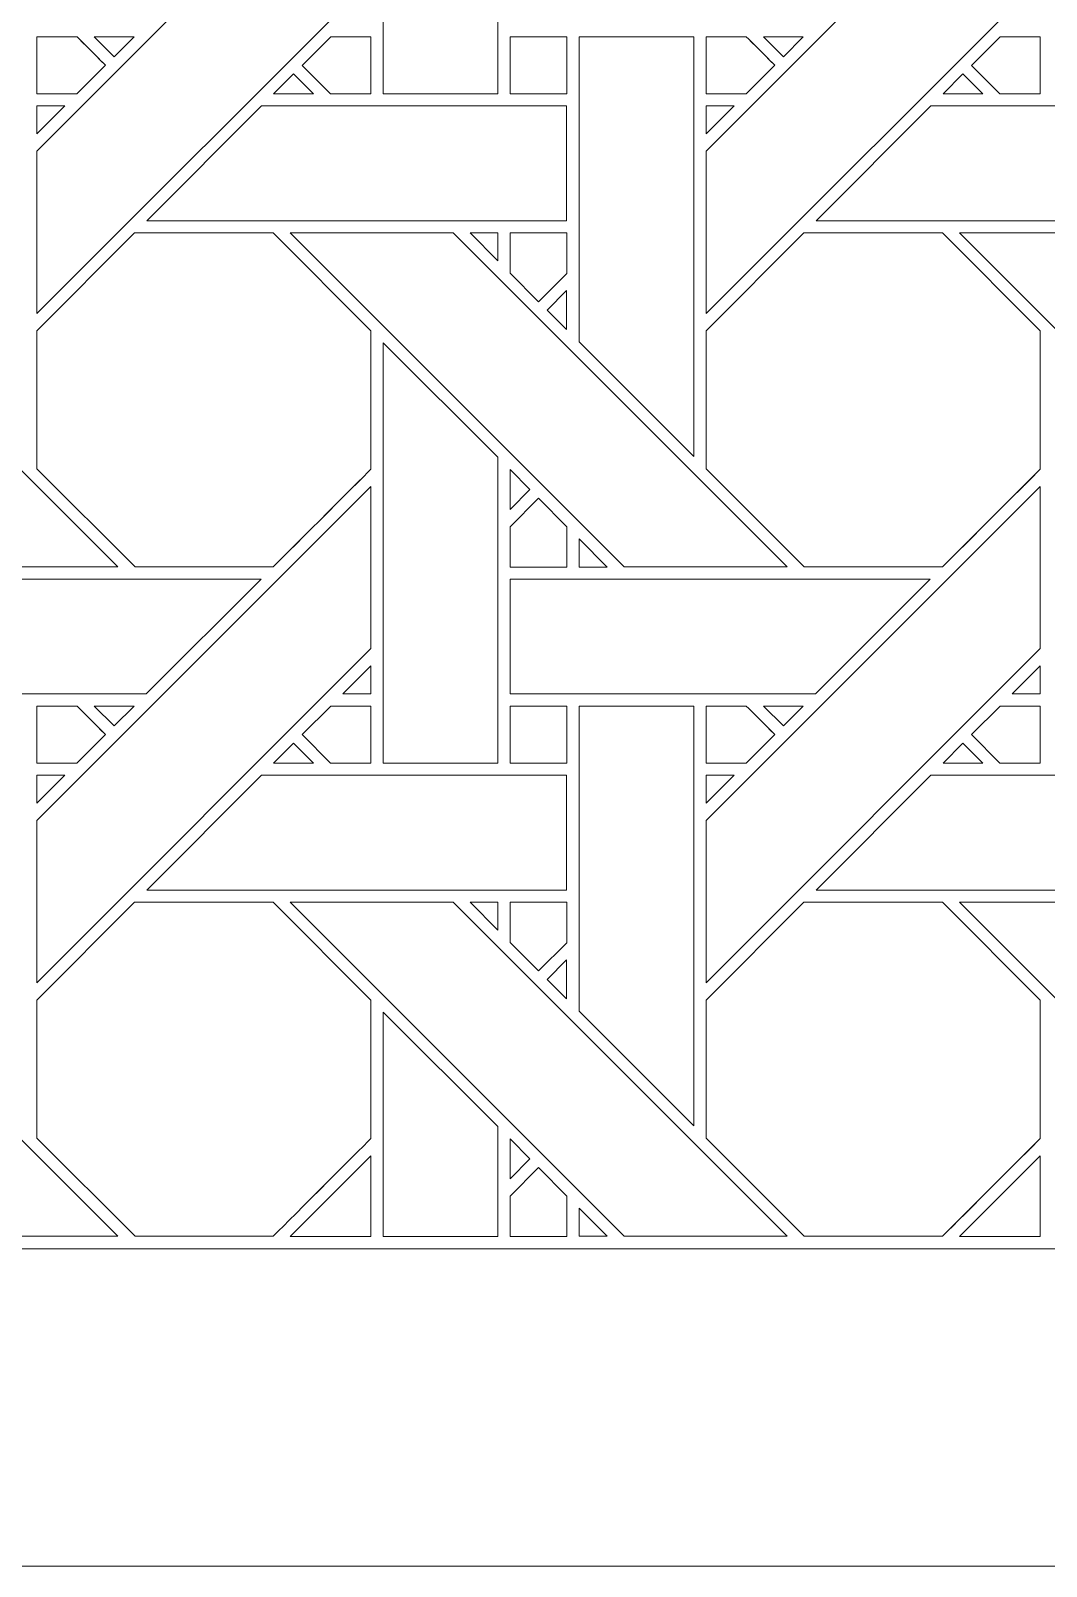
# Model space of a CAD drawing. Header units: inches. Extents: x 3.4 to 21.4, y 4.6 to 13.6.
# Drawn here: x 17.83 to 19.269, y 4.595 to 6.771 of the extents above; entities that cross this region are included whole.
import ezdxf

# ---------------------------------------------------------------- set-up
doc = ezdxf.new("R2010")
doc.units = ezdxf.units.IN
doc.header["$MEASUREMENT"] = 0
doc.layers.add('Design', color=7, linetype='Continuous', lineweight=0)

msp = doc.modelspace()

# ---------------------------------------------------------------- linework, layer by layer
at = {"layer": 'Design'}
for points, knots in [([(3.3829, 13.5948), (3.3829, 13.5948), (3.3829, 4.5948), (3.3829, 4.5948), (3.3829, 4.5948), (21.3829, 4.5948), (21.3829, 4.5948), (21.3829, 4.5948), (21.3829, 13.5948), (21.3829, 13.5948), (21.3829, 13.5948), (3.3829, 13.5948), (3.3829, 13.5948)], [0, 0, 0, 0, 1, 1, 1, 2, 2, 2, 3, 3, 3, 4, 4, 4, 4]), ([(3.8379, 13.1448), (3.8379, 13.1448), (3.8379, 5.0448), (3.8379, 5.0448), (3.8379, 5.0448), (20.9329, 5.0448), (20.9329, 5.0448), (20.9329, 5.0448), (20.9329, 13.1448), (20.9329, 13.1448), (20.9329, 13.1448), (3.8379, 13.1448), (3.8379, 13.1448)], [0, 0, 0, 0, 1, 1, 1, 2, 2, 2, 3, 3, 3, 4, 4, 4, 4]), ([(18.492, 7.1157), (18.492, 7.1157), (18.492, 6.682), (18.492, 6.682), (18.492, 6.682), (18.3292, 6.682), (18.3292, 6.682), (18.3292, 6.682), (18.3292, 7.2778), (18.3292, 7.2778), (18.3292, 7.2778), (18.492, 7.1157), (18.492, 7.1157)], [0, 0, 0, 0, 1, 1, 1, 2, 2, 2, 3, 3, 3, 4, 4, 4, 4]), ([(17.8384, 6.6007), (17.8384, 6.6007), (18.3121, 7.0743), (18.3121, 7.0743), (18.3121, 7.0743), (18.3121, 6.8442), (18.3121, 6.8442), (18.3121, 6.8442), (17.8384, 6.3706), (17.8384, 6.3706), (17.8384, 6.3706), (17.8384, 6.6007), (17.8384, 6.6007)], [0, 0, 0, 0, 1, 1, 1, 2, 2, 2, 3, 3, 3, 4, 4, 4, 4]), ([(18.7871, 6.6007), (18.7871, 6.6007), (19.2608, 7.0743), (19.2608, 7.0743), (19.2608, 7.0743), (19.2608, 6.8442), (19.2608, 6.8442), (19.2608, 6.8442), (18.7871, 6.3706), (18.7871, 6.3706), (18.7871, 6.3706), (18.7871, 6.6007), (18.7871, 6.6007)], [0, 0, 0, 0, 1, 1, 1, 2, 2, 2, 3, 3, 3, 4, 4, 4, 4]), ([(17.8955, 6.7627), (17.9006, 6.7576), (17.9314, 6.7268), (17.9358, 6.7224), (17.9358, 6.7224), (17.8954, 6.682), (17.8954, 6.682), (17.8954, 6.682), (17.8384, 6.682), (17.8384, 6.682), (17.8384, 6.682), (17.8384, 6.7627), (17.8384, 6.7627), (17.8384, 6.7627), (17.8955, 6.7627), (17.8955, 6.7627)], [0, 0, 0, 0, 1, 1, 1, 2, 2, 2, 3, 3, 3, 4, 4, 4, 5, 5, 5, 5]), ([(17.8384, 6.682), (17.8384, 6.682), (17.8384, 6.7627), (17.8384, 6.7627), (17.8384, 6.7627), (17.8955, 6.7627), (17.8955, 6.7627), (17.9011, 6.7572), (17.9358, 6.7224), (17.9358, 6.7224), (17.9358, 6.7224), (17.8954, 6.682), (17.8954, 6.682), (17.8954, 6.682), (17.8384, 6.682), (17.8384, 6.682)], [0, 0, 0, 0, 1, 1, 1, 2, 2, 2, 3, 3, 3, 4, 4, 4, 5, 5, 5, 5]), ([(17.9198, 6.7628), (17.9198, 6.7628), (17.9763, 6.7628), (17.9763, 6.7628), (17.9763, 6.7628), (17.948, 6.7346), (17.948, 6.7346), (17.948, 6.7346), (17.9198, 6.7628), (17.9198, 6.7628)], [0, 0, 0, 0, 1, 1, 1, 2, 2, 2, 3, 3, 3, 3]), ([(18.3121, 6.7628), (18.3121, 6.7628), (18.3121, 6.682), (18.3121, 6.682), (18.3121, 6.682), (18.255, 6.682), (18.255, 6.682), (18.255, 6.682), (18.2146, 6.7223), (18.2146, 6.7223), (18.2146, 6.7223), (18.2551, 6.7628), (18.2551, 6.7628), (18.2551, 6.7628), (18.3121, 6.7628), (18.3121, 6.7628)], [0, 0, 0, 0, 1, 1, 1, 2, 2, 2, 3, 3, 3, 4, 4, 4, 5, 5, 5, 5]), ([(18.2146, 6.7223), (18.2146, 6.7223), (18.2551, 6.7628), (18.2551, 6.7628), (18.2551, 6.7628), (18.3121, 6.7628), (18.3121, 6.7628), (18.3121, 6.7628), (18.3121, 6.682), (18.3121, 6.682), (18.3121, 6.682), (18.255, 6.682), (18.255, 6.682), (18.255, 6.682), (18.2146, 6.7223), (18.2146, 6.7223)], [0, 0, 0, 0, 1, 1, 1, 2, 2, 2, 3, 3, 3, 4, 4, 4, 5, 5, 5, 5]), ([(18.5896, 6.682), (18.5896, 6.682), (18.5093, 6.682), (18.5093, 6.682), (18.5093, 6.682), (18.5093, 6.7627), (18.5093, 6.7627), (18.5093, 6.7627), (18.5896, 6.7627), (18.5896, 6.7627), (18.5896, 6.7627), (18.5896, 6.682), (18.5896, 6.682)], [0, 0, 0, 0, 1, 1, 1, 2, 2, 2, 3, 3, 3, 4, 4, 4, 4]), ([(18.5093, 6.682), (18.5093, 6.682), (18.5093, 6.7627), (18.5093, 6.7627), (18.5093, 6.7627), (18.5896, 6.7627), (18.5896, 6.7627), (18.5896, 6.7627), (18.5896, 6.682), (18.5896, 6.682), (18.5896, 6.682), (18.5093, 6.682), (18.5093, 6.682)], [0, 0, 0, 0, 1, 1, 1, 2, 2, 2, 3, 3, 3, 4, 4, 4, 4]), ([(18.77, 6.7628), (18.77, 6.7628), (18.77, 6.1677), (18.77, 6.1677), (18.77, 6.1677), (18.6071, 6.3306), (18.6071, 6.3306), (18.6071, 6.3306), (18.6071, 6.7628), (18.6071, 6.7628), (18.6071, 6.7628), (18.77, 6.7628), (18.77, 6.7628)], [0, 0, 0, 0, 1, 1, 1, 2, 2, 2, 3, 3, 3, 4, 4, 4, 4]), ([(18.8442, 6.7627), (18.8494, 6.7576), (18.8802, 6.7268), (18.8846, 6.7224), (18.8846, 6.7224), (18.8442, 6.682), (18.8442, 6.682), (18.8442, 6.682), (18.7872, 6.682), (18.7872, 6.682), (18.7872, 6.682), (18.7872, 6.7627), (18.7872, 6.7627), (18.7872, 6.7627), (18.8442, 6.7627), (18.8442, 6.7627)], [0, 0, 0, 0, 1, 1, 1, 2, 2, 2, 3, 3, 3, 4, 4, 4, 5, 5, 5, 5]), ([(18.7872, 6.682), (18.7872, 6.682), (18.7872, 6.7627), (18.7872, 6.7627), (18.7872, 6.7627), (18.8442, 6.7627), (18.8442, 6.7627), (18.8498, 6.7572), (18.8846, 6.7224), (18.8846, 6.7224), (18.8846, 6.7224), (18.8442, 6.682), (18.8442, 6.682), (18.8442, 6.682), (18.7872, 6.682), (18.7872, 6.682)], [0, 0, 0, 0, 1, 1, 1, 2, 2, 2, 3, 3, 3, 4, 4, 4, 5, 5, 5, 5]), ([(18.8686, 6.7628), (18.8686, 6.7628), (18.925, 6.7628), (18.925, 6.7628), (18.925, 6.7628), (18.8967, 6.7346), (18.8967, 6.7346), (18.8967, 6.7346), (18.8686, 6.7628), (18.8686, 6.7628)], [0, 0, 0, 0, 1, 1, 1, 2, 2, 2, 3, 3, 3, 3]), ([(19.2609, 6.7628), (19.2609, 6.7628), (19.2609, 6.682), (19.2609, 6.682), (19.2609, 6.682), (19.2037, 6.682), (19.2037, 6.682), (19.2037, 6.682), (19.1634, 6.7223), (19.1634, 6.7223), (19.1634, 6.7223), (19.2038, 6.7628), (19.2038, 6.7628), (19.2038, 6.7628), (19.2609, 6.7628), (19.2609, 6.7628)], [0, 0, 0, 0, 1, 1, 1, 2, 2, 2, 3, 3, 3, 4, 4, 4, 5, 5, 5, 5]), ([(19.1634, 6.7223), (19.1634, 6.7223), (19.2038, 6.7628), (19.2038, 6.7628), (19.2038, 6.7628), (19.2609, 6.7628), (19.2609, 6.7628), (19.2609, 6.7628), (19.2609, 6.682), (19.2609, 6.682), (19.2609, 6.682), (19.2037, 6.682), (19.2037, 6.682), (19.2037, 6.682), (19.1634, 6.7223), (19.1634, 6.7223)], [0, 0, 0, 0, 1, 1, 1, 2, 2, 2, 3, 3, 3, 4, 4, 4, 5, 5, 5, 5]), ([(18.2307, 6.682), (18.2307, 6.682), (18.1742, 6.682), (18.1742, 6.682), (18.1742, 6.682), (18.2025, 6.7102), (18.2025, 6.7102), (18.2025, 6.7102), (18.2307, 6.682), (18.2307, 6.682)], [0, 0, 0, 0, 1, 1, 1, 2, 2, 2, 3, 3, 3, 3]), ([(19.1795, 6.682), (19.1795, 6.682), (19.123, 6.682), (19.123, 6.682), (19.123, 6.682), (19.1512, 6.7102), (19.1512, 6.7102), (19.1512, 6.7102), (19.1795, 6.682), (19.1795, 6.682)], [0, 0, 0, 0, 1, 1, 1, 2, 2, 2, 3, 3, 3, 3]), ([(17.8782, 6.6649), (17.8782, 6.6649), (17.8384, 6.625), (17.8384, 6.625), (17.8384, 6.625), (17.8384, 6.6649), (17.8384, 6.6649), (17.8384, 6.6649), (17.8782, 6.6649), (17.8782, 6.6649)], [0, 0, 0, 0, 1, 1, 1, 2, 2, 2, 3, 3, 3, 3]), ([(17.9942, 6.502), (17.9942, 6.502), (18.1571, 6.6648), (18.1571, 6.6648), (18.1571, 6.6648), (18.5895, 6.6648), (18.5895, 6.6648), (18.5895, 6.6648), (18.5895, 6.502), (18.5895, 6.502), (18.5895, 6.502), (17.9942, 6.502), (17.9942, 6.502)], [0, 0, 0, 0, 1, 1, 1, 2, 2, 2, 3, 3, 3, 4, 4, 4, 4]), ([(18.827, 6.6649), (18.827, 6.6649), (18.7871, 6.625), (18.7871, 6.625), (18.7871, 6.625), (18.7871, 6.6649), (18.7871, 6.6649), (18.7871, 6.6649), (18.827, 6.6649), (18.827, 6.6649)], [0, 0, 0, 0, 1, 1, 1, 2, 2, 2, 3, 3, 3, 3]), ([(18.943, 6.502), (18.943, 6.502), (19.1058, 6.6648), (19.1058, 6.6648), (19.1058, 6.6648), (19.5383, 6.6648), (19.5383, 6.6648), (19.5383, 6.6648), (19.5383, 6.502), (19.5383, 6.502), (19.5383, 6.502), (18.943, 6.502), (18.943, 6.502)], [0, 0, 0, 0, 1, 1, 1, 2, 2, 2, 3, 3, 3, 4, 4, 4, 4]), ([(17.2488, 6.4849), (17.2488, 6.4849), (17.4798, 6.4849), (17.4798, 6.4849), (17.4798, 6.4849), (17.9534, 6.0113), (17.9534, 6.0113), (17.9534, 6.0113), (17.7224, 6.0113), (17.7224, 6.0113), (17.7224, 6.0113), (17.2488, 6.4849), (17.2488, 6.4849)], [0, 0, 0, 0, 1, 1, 1, 2, 2, 2, 3, 3, 3, 4, 4, 4, 4]), ([(17.9771, 6.4849), (17.9771, 6.4849), (18.1734, 6.4849), (18.1734, 6.4849), (18.1734, 6.4849), (18.3121, 6.3462), (18.3121, 6.3462), (18.3121, 6.3462), (18.3121, 6.1499), (18.3121, 6.1499), (18.2943, 6.132), (18.1824, 6.0203), (18.1734, 6.0113), (18.1734, 6.0113), (17.9777, 6.0113), (17.9777, 6.0113), (17.9777, 6.0113), (17.8384, 6.1505), (17.8384, 6.1505), (17.8384, 6.1505), (17.8384, 6.3462), (17.8384, 6.3462), (17.8384, 6.3462), (17.9771, 6.4849), (17.9771, 6.4849)], [0, 0, 0, 0, 1, 1, 1, 2, 2, 2, 3, 3, 3, 4, 4, 4, 5, 5, 5, 6, 6, 6, 7, 7, 7, 8, 8, 8, 8]), ([(17.9777, 6.0113), (17.9777, 6.0113), (17.8384, 6.1505), (17.8384, 6.1505), (17.8384, 6.1505), (17.8384, 6.3462), (17.8384, 6.3462), (17.8384, 6.3462), (17.9771, 6.4849), (17.9771, 6.4849), (17.9771, 6.4849), (18.1734, 6.4849), (18.1734, 6.4849), (18.1734, 6.4849), (18.3121, 6.3462), (18.3121, 6.3462), (18.3121, 6.3462), (18.3121, 6.1499), (18.3121, 6.1499), (18.2944, 6.1321), (18.1824, 6.0203), (18.1734, 6.0113), (18.1734, 6.0113), (17.9777, 6.0113), (17.9777, 6.0113)], [0, 0, 0, 0, 1, 1, 1, 2, 2, 2, 3, 3, 3, 4, 4, 4, 5, 5, 5, 6, 6, 6, 7, 7, 7, 8, 8, 8, 8]), ([(18.1975, 6.4849), (18.1975, 6.4849), (18.4285, 6.4849), (18.4285, 6.4849), (18.4285, 6.4849), (18.9021, 6.0113), (18.9021, 6.0113), (18.9021, 6.0113), (18.6711, 6.0113), (18.6711, 6.0113), (18.6711, 6.0113), (18.1975, 6.4849), (18.1975, 6.4849)], [0, 0, 0, 0, 1, 1, 1, 2, 2, 2, 3, 3, 3, 4, 4, 4, 4]), ([(18.4921, 6.4849), (18.4921, 6.4849), (18.4921, 6.4451), (18.4921, 6.4451), (18.4921, 6.4451), (18.4526, 6.4849), (18.4526, 6.4849), (18.4526, 6.4849), (18.4921, 6.4849), (18.4921, 6.4849)], [0, 0, 0, 0, 1, 1, 1, 2, 2, 2, 3, 3, 3, 3]), ([(18.5896, 6.4849), (18.5896, 6.4849), (18.5896, 6.4273), (18.5896, 6.4273), (18.5896, 6.4273), (18.5496, 6.3873), (18.5496, 6.3873), (18.5496, 6.3873), (18.5093, 6.4277), (18.5093, 6.4277), (18.5093, 6.4277), (18.5093, 6.4849), (18.5093, 6.4849), (18.5093, 6.4849), (18.5896, 6.4849), (18.5896, 6.4849)], [0, 0, 0, 0, 1, 1, 1, 2, 2, 2, 3, 3, 3, 4, 4, 4, 5, 5, 5, 5]), ([(18.5496, 6.3873), (18.5496, 6.3873), (18.5093, 6.4277), (18.5093, 6.4277), (18.5093, 6.4277), (18.5093, 6.4849), (18.5093, 6.4849), (18.5093, 6.4849), (18.5896, 6.4849), (18.5896, 6.4849), (18.5896, 6.4849), (18.5896, 6.4273), (18.5896, 6.4273), (18.5896, 6.4273), (18.5496, 6.3873), (18.5496, 6.3873)], [0, 0, 0, 0, 1, 1, 1, 2, 2, 2, 3, 3, 3, 4, 4, 4, 5, 5, 5, 5]), ([(18.9259, 6.4849), (18.9259, 6.4849), (19.1221, 6.4849), (19.1221, 6.4849), (19.1221, 6.4849), (19.2608, 6.3462), (19.2608, 6.3462), (19.2608, 6.3462), (19.2608, 6.1499), (19.2608, 6.1499), (19.243, 6.132), (19.1311, 6.0203), (19.1221, 6.0113), (19.1221, 6.0113), (18.9264, 6.0113), (18.9264, 6.0113), (18.9264, 6.0113), (18.7872, 6.1505), (18.7872, 6.1505), (18.7872, 6.1505), (18.7872, 6.3462), (18.7872, 6.3462), (18.7872, 6.3462), (18.9259, 6.4849), (18.9259, 6.4849)], [0, 0, 0, 0, 1, 1, 1, 2, 2, 2, 3, 3, 3, 4, 4, 4, 5, 5, 5, 6, 6, 6, 7, 7, 7, 8, 8, 8, 8]), ([(18.9264, 6.0113), (18.9264, 6.0113), (18.7872, 6.1505), (18.7872, 6.1505), (18.7872, 6.1505), (18.7872, 6.3462), (18.7872, 6.3462), (18.7872, 6.3462), (18.9259, 6.4849), (18.9259, 6.4849), (18.9259, 6.4849), (19.1221, 6.4849), (19.1221, 6.4849), (19.1221, 6.4849), (19.2608, 6.3462), (19.2608, 6.3462), (19.2608, 6.3462), (19.2608, 6.1499), (19.2608, 6.1499), (19.2427, 6.1317), (19.1309, 6.02), (19.1221, 6.0113), (19.1221, 6.0113), (18.9264, 6.0113), (18.9264, 6.0113)], [0, 0, 0, 0, 1, 1, 1, 2, 2, 2, 3, 3, 3, 4, 4, 4, 5, 5, 5, 6, 6, 6, 7, 7, 7, 8, 8, 8, 8]), ([(19.1463, 6.4849), (19.1463, 6.4849), (19.3772, 6.4849), (19.3772, 6.4849), (19.3772, 6.4849), (19.8509, 6.0113), (19.8509, 6.0113), (19.8509, 6.0113), (19.6198, 6.0113), (19.6198, 6.0113), (19.6198, 6.0113), (19.1463, 6.4849), (19.1463, 6.4849)], [0, 0, 0, 0, 1, 1, 1, 2, 2, 2, 3, 3, 3, 4, 4, 4, 4]), ([(18.5895, 6.4031), (18.5895, 6.4031), (18.5895, 6.3479), (18.5895, 6.3479), (18.5895, 6.3479), (18.5618, 6.3753), (18.5618, 6.3753), (18.5618, 6.3753), (18.5895, 6.4031), (18.5895, 6.4031)], [0, 0, 0, 0, 1, 1, 1, 2, 2, 2, 3, 3, 3, 3]), ([(18.492, 6.1669), (18.492, 6.1669), (18.492, 5.7333), (18.492, 5.7333), (18.492, 5.7333), (18.3292, 5.7333), (18.3292, 5.7333), (18.3292, 5.7333), (18.3292, 6.3291), (18.3292, 6.3291), (18.3292, 6.3291), (18.492, 6.1669), (18.492, 6.1669)], [0, 0, 0, 0, 1, 1, 1, 2, 2, 2, 3, 3, 3, 4, 4, 4, 4]), ([(18.5093, 6.0927), (18.5093, 6.0927), (18.5093, 6.1495), (18.5093, 6.1495), (18.5093, 6.1495), (18.5375, 6.1209), (18.5375, 6.1209), (18.5375, 6.1209), (18.5093, 6.0927), (18.5093, 6.0927)], [0, 0, 0, 0, 1, 1, 1, 2, 2, 2, 3, 3, 3, 3]), ([(17.8384, 5.6519), (17.8384, 5.6519), (18.3121, 6.1255), (18.3121, 6.1255), (18.3121, 6.1255), (18.3121, 5.8955), (18.3121, 5.8955), (18.3121, 5.8955), (17.8384, 5.4218), (17.8384, 5.4218), (17.8384, 5.4218), (17.8384, 5.6519), (17.8384, 5.6519)], [0, 0, 0, 0, 1, 1, 1, 2, 2, 2, 3, 3, 3, 4, 4, 4, 4]), ([(18.7871, 5.6519), (18.7871, 5.6519), (19.2608, 6.1255), (19.2608, 6.1255), (19.2608, 6.1255), (19.2608, 5.8955), (19.2608, 5.8955), (19.2608, 5.8955), (18.7871, 5.4218), (18.7871, 5.4218), (18.7871, 5.4218), (18.7871, 5.6519), (18.7871, 5.6519)], [0, 0, 0, 0, 1, 1, 1, 2, 2, 2, 3, 3, 3, 4, 4, 4, 4]), ([(18.5093, 6.011), (18.5093, 6.011), (18.5093, 6.0683), (18.5093, 6.0683), (18.5093, 6.0683), (18.5496, 6.1086), (18.5496, 6.1086), (18.5496, 6.1086), (18.59, 6.0683), (18.59, 6.0683), (18.59, 6.0683), (18.59, 6.011), (18.59, 6.011), (18.59, 6.011), (18.5093, 6.011), (18.5093, 6.011)], [0, 0, 0, 0, 1, 1, 1, 2, 2, 2, 3, 3, 3, 4, 4, 4, 5, 5, 5, 5]), ([(18.5093, 6.0683), (18.5093, 6.0683), (18.5496, 6.1086), (18.5496, 6.1086), (18.5496, 6.1086), (18.59, 6.0683), (18.59, 6.0683), (18.59, 6.0683), (18.59, 6.011), (18.59, 6.011), (18.59, 6.011), (18.5093, 6.011), (18.5093, 6.011), (18.5093, 6.011), (18.5093, 6.0683), (18.5093, 6.0683)], [0, 0, 0, 0, 1, 1, 1, 2, 2, 2, 3, 3, 3, 4, 4, 4, 5, 5, 5, 5]), ([(18.6469, 6.0112), (18.6469, 6.0112), (18.6072, 6.0112), (18.6072, 6.0112), (18.6072, 6.0112), (18.6072, 6.051), (18.6072, 6.051), (18.6072, 6.051), (18.6469, 6.0112), (18.6469, 6.0112)], [0, 0, 0, 0, 1, 1, 1, 2, 2, 2, 3, 3, 3, 3]), ([(17.5605, 5.8313), (17.5605, 5.8313), (17.5605, 5.994), (17.5605, 5.994), (17.5605, 5.994), (18.1563, 5.994), (18.1563, 5.994), (18.1563, 5.994), (17.9935, 5.8313), (17.9935, 5.8313), (17.9935, 5.8313), (17.5605, 5.8313), (17.5605, 5.8313)], [0, 0, 0, 0, 1, 1, 1, 2, 2, 2, 3, 3, 3, 4, 4, 4, 4]), ([(18.5093, 5.8313), (18.5093, 5.8313), (18.5093, 5.994), (18.5093, 5.994), (18.5093, 5.994), (19.105, 5.994), (19.105, 5.994), (19.105, 5.994), (18.9422, 5.8313), (18.9422, 5.8313), (18.9422, 5.8313), (18.5093, 5.8313), (18.5093, 5.8313)], [0, 0, 0, 0, 1, 1, 1, 2, 2, 2, 3, 3, 3, 4, 4, 4, 4]), ([(18.2723, 5.8313), (18.2723, 5.8313), (18.3121, 5.8711), (18.3121, 5.8711), (18.3121, 5.8711), (18.3121, 5.8313), (18.3121, 5.8313), (18.3121, 5.8313), (18.2723, 5.8313), (18.2723, 5.8313)], [0, 0, 0, 0, 1, 1, 1, 2, 2, 2, 3, 3, 3, 3]), ([(19.221, 5.8313), (19.221, 5.8313), (19.2608, 5.8711), (19.2608, 5.8711), (19.2608, 5.8711), (19.2608, 5.8313), (19.2608, 5.8313), (19.2608, 5.8313), (19.221, 5.8313), (19.221, 5.8313)], [0, 0, 0, 0, 1, 1, 1, 2, 2, 2, 3, 3, 3, 3]), ([(17.8955, 5.814), (17.9006, 5.8089), (17.9314, 5.7781), (17.9358, 5.7737), (17.9358, 5.7737), (17.8954, 5.7332), (17.8954, 5.7332), (17.8954, 5.7332), (17.8384, 5.7332), (17.8384, 5.7332), (17.8384, 5.7332), (17.8384, 5.814), (17.8384, 5.814), (17.8384, 5.814), (17.8955, 5.814), (17.8955, 5.814)], [0, 0, 0, 0, 1, 1, 1, 2, 2, 2, 3, 3, 3, 4, 4, 4, 5, 5, 5, 5]), ([(17.8384, 5.7332), (17.8384, 5.7332), (17.8384, 5.814), (17.8384, 5.814), (17.8384, 5.814), (17.8955, 5.814), (17.8955, 5.814), (17.9011, 5.8085), (17.9358, 5.7737), (17.9358, 5.7737), (17.9358, 5.7737), (17.8954, 5.7332), (17.8954, 5.7332), (17.8954, 5.7332), (17.8384, 5.7332), (17.8384, 5.7332)], [0, 0, 0, 0, 1, 1, 1, 2, 2, 2, 3, 3, 3, 4, 4, 4, 5, 5, 5, 5]), ([(17.9198, 5.814), (17.9198, 5.814), (17.9763, 5.814), (17.9763, 5.814), (17.9763, 5.814), (17.948, 5.7859), (17.948, 5.7859), (17.948, 5.7859), (17.9198, 5.814), (17.9198, 5.814)], [0, 0, 0, 0, 1, 1, 1, 2, 2, 2, 3, 3, 3, 3]), ([(18.3121, 5.814), (18.3121, 5.814), (18.3121, 5.7332), (18.3121, 5.7332), (18.3121, 5.7332), (18.255, 5.7332), (18.255, 5.7332), (18.255, 5.7332), (18.2146, 5.7736), (18.2146, 5.7736), (18.2146, 5.7736), (18.2551, 5.814), (18.2551, 5.814), (18.2551, 5.814), (18.3121, 5.814), (18.3121, 5.814)], [0, 0, 0, 0, 1, 1, 1, 2, 2, 2, 3, 3, 3, 4, 4, 4, 5, 5, 5, 5]), ([(18.2146, 5.7736), (18.2146, 5.7736), (18.2551, 5.814), (18.2551, 5.814), (18.2551, 5.814), (18.3121, 5.814), (18.3121, 5.814), (18.3121, 5.814), (18.3121, 5.7332), (18.3121, 5.7332), (18.3121, 5.7332), (18.255, 5.7332), (18.255, 5.7332), (18.255, 5.7332), (18.2146, 5.7736), (18.2146, 5.7736)], [0, 0, 0, 0, 1, 1, 1, 2, 2, 2, 3, 3, 3, 4, 4, 4, 5, 5, 5, 5]), ([(18.5896, 5.814), (18.5896, 5.814), (18.5896, 5.7332), (18.5896, 5.7332), (18.5896, 5.7332), (18.5093, 5.7332), (18.5093, 5.7332), (18.5093, 5.7332), (18.5093, 5.814), (18.5093, 5.814), (18.5093, 5.814), (18.5896, 5.814), (18.5896, 5.814)], [0, 0, 0, 0, 1, 1, 1, 2, 2, 2, 3, 3, 3, 4, 4, 4, 4]), ([(18.5896, 5.814), (18.5896, 5.814), (18.5896, 5.7332), (18.5896, 5.7332), (18.5896, 5.7332), (18.5093, 5.7332), (18.5093, 5.7332), (18.5093, 5.7332), (18.5093, 5.814), (18.5093, 5.814), (18.5093, 5.814), (18.5896, 5.814), (18.5896, 5.814)], [0, 0, 0, 0, 1, 1, 1, 2, 2, 2, 3, 3, 3, 4, 4, 4, 4]), ([(18.77, 5.814), (18.77, 5.814), (18.77, 5.2189), (18.77, 5.2189), (18.77, 5.2189), (18.6071, 5.3818), (18.6071, 5.3818), (18.6071, 5.3818), (18.6071, 5.814), (18.6071, 5.814), (18.6071, 5.814), (18.77, 5.814), (18.77, 5.814)], [0, 0, 0, 0, 1, 1, 1, 2, 2, 2, 3, 3, 3, 4, 4, 4, 4]), ([(18.8442, 5.814), (18.8494, 5.8089), (18.8802, 5.7781), (18.8846, 5.7737), (18.8846, 5.7737), (18.8442, 5.7332), (18.8442, 5.7332), (18.8442, 5.7332), (18.7872, 5.7332), (18.7872, 5.7332), (18.7872, 5.7332), (18.7872, 5.814), (18.7872, 5.814), (18.7872, 5.814), (18.8442, 5.814), (18.8442, 5.814)], [0, 0, 0, 0, 1, 1, 1, 2, 2, 2, 3, 3, 3, 4, 4, 4, 5, 5, 5, 5]), ([(18.7872, 5.7332), (18.7872, 5.7332), (18.7872, 5.814), (18.7872, 5.814), (18.7872, 5.814), (18.8442, 5.814), (18.8442, 5.814), (18.8498, 5.8085), (18.8846, 5.7737), (18.8846, 5.7737), (18.8846, 5.7737), (18.8442, 5.7332), (18.8442, 5.7332), (18.8442, 5.7332), (18.7872, 5.7332), (18.7872, 5.7332)], [0, 0, 0, 0, 1, 1, 1, 2, 2, 2, 3, 3, 3, 4, 4, 4, 5, 5, 5, 5]), ([(18.8686, 5.814), (18.8686, 5.814), (18.925, 5.814), (18.925, 5.814), (18.925, 5.814), (18.8967, 5.7859), (18.8967, 5.7859), (18.8967, 5.7859), (18.8686, 5.814), (18.8686, 5.814)], [0, 0, 0, 0, 1, 1, 1, 2, 2, 2, 3, 3, 3, 3]), ([(19.2609, 5.814), (19.2609, 5.814), (19.2609, 5.7332), (19.2609, 5.7332), (19.2609, 5.7332), (19.2037, 5.7332), (19.2037, 5.7332), (19.2037, 5.7332), (19.1634, 5.7736), (19.1634, 5.7736), (19.1634, 5.7736), (19.2038, 5.814), (19.2038, 5.814), (19.2038, 5.814), (19.2609, 5.814), (19.2609, 5.814)], [0, 0, 0, 0, 1, 1, 1, 2, 2, 2, 3, 3, 3, 4, 4, 4, 5, 5, 5, 5]), ([(19.1634, 5.7736), (19.1634, 5.7736), (19.2038, 5.814), (19.2038, 5.814), (19.2038, 5.814), (19.2609, 5.814), (19.2609, 5.814), (19.2609, 5.814), (19.2609, 5.7332), (19.2609, 5.7332), (19.2609, 5.7332), (19.2037, 5.7332), (19.2037, 5.7332), (19.2037, 5.7332), (19.1634, 5.7736), (19.1634, 5.7736)], [0, 0, 0, 0, 1, 1, 1, 2, 2, 2, 3, 3, 3, 4, 4, 4, 5, 5, 5, 5]), ([(18.2307, 5.7333), (18.2307, 5.7333), (18.1742, 5.7333), (18.1742, 5.7333), (18.1742, 5.7333), (18.2025, 5.7615), (18.2025, 5.7615), (18.2025, 5.7615), (18.2307, 5.7333), (18.2307, 5.7333)], [0, 0, 0, 0, 1, 1, 1, 2, 2, 2, 3, 3, 3, 3]), ([(19.1795, 5.7333), (19.1795, 5.7333), (19.123, 5.7333), (19.123, 5.7333), (19.123, 5.7333), (19.1512, 5.7615), (19.1512, 5.7615), (19.1512, 5.7615), (19.1795, 5.7333), (19.1795, 5.7333)], [0, 0, 0, 0, 1, 1, 1, 2, 2, 2, 3, 3, 3, 3]), ([(17.8782, 5.7161), (17.8782, 5.7161), (17.8384, 5.6763), (17.8384, 5.6763), (17.8384, 5.6763), (17.8384, 5.7161), (17.8384, 5.7161), (17.8384, 5.7161), (17.8782, 5.7161), (17.8782, 5.7161)], [0, 0, 0, 0, 1, 1, 1, 2, 2, 2, 3, 3, 3, 3]), ([(18.1571, 5.7161), (18.1571, 5.7161), (18.5895, 5.7161), (18.5895, 5.7161), (18.5895, 5.7161), (18.5895, 5.5533), (18.5895, 5.5533), (18.5895, 5.5533), (17.9942, 5.5533), (17.9942, 5.5533), (17.9942, 5.5533), (18.1571, 5.7161), (18.1571, 5.7161)], [0, 0, 0, 0, 1, 1, 1, 2, 2, 2, 3, 3, 3, 4, 4, 4, 4]), ([(18.827, 5.7161), (18.827, 5.7161), (18.7871, 5.6763), (18.7871, 5.6763), (18.7871, 5.6763), (18.7871, 5.7161), (18.7871, 5.7161), (18.7871, 5.7161), (18.827, 5.7161), (18.827, 5.7161)], [0, 0, 0, 0, 1, 1, 1, 2, 2, 2, 3, 3, 3, 3]), ([(19.1058, 5.7161), (19.1058, 5.7161), (19.5383, 5.7161), (19.5383, 5.7161), (19.5383, 5.7161), (19.5383, 5.5533), (19.5383, 5.5533), (19.5383, 5.5533), (18.943, 5.5533), (18.943, 5.5533), (18.943, 5.5533), (19.1058, 5.7161), (19.1058, 5.7161)], [0, 0, 0, 0, 1, 1, 1, 2, 2, 2, 3, 3, 3, 4, 4, 4, 4]), ([(17.2488, 5.5362), (17.2488, 5.5362), (17.4798, 5.5362), (17.4798, 5.5362), (17.4798, 5.5362), (17.9534, 5.0625), (17.9534, 5.0625), (17.9534, 5.0625), (17.7224, 5.0625), (17.7224, 5.0625), (17.7224, 5.0625), (17.2488, 5.5362), (17.2488, 5.5362)], [0, 0, 0, 0, 1, 1, 1, 2, 2, 2, 3, 3, 3, 4, 4, 4, 4]), ([(17.9771, 5.5361), (17.9771, 5.5361), (18.1734, 5.5361), (18.1734, 5.5361), (18.1734, 5.5361), (18.3121, 5.3974), (18.3121, 5.3974), (18.3121, 5.3974), (18.3121, 5.2012), (18.3121, 5.2012), (18.2943, 5.1833), (18.1824, 5.0715), (18.1734, 5.0625), (18.1734, 5.0625), (17.9777, 5.0625), (17.9777, 5.0625), (17.9777, 5.0625), (17.8384, 5.2018), (17.8384, 5.2018), (17.8384, 5.2018), (17.8384, 5.3974), (17.8384, 5.3974), (17.8384, 5.3974), (17.9771, 5.5361), (17.9771, 5.5361)], [0, 0, 0, 0, 1, 1, 1, 2, 2, 2, 3, 3, 3, 4, 4, 4, 5, 5, 5, 6, 6, 6, 7, 7, 7, 8, 8, 8, 8]), ([(17.9777, 5.0625), (17.9777, 5.0625), (17.8384, 5.2018), (17.8384, 5.2018), (17.8384, 5.2018), (17.8384, 5.3974), (17.8384, 5.3974), (17.8384, 5.3974), (17.9771, 5.5361), (17.9771, 5.5361), (17.9771, 5.5361), (18.1734, 5.5361), (18.1734, 5.5361), (18.1734, 5.5361), (18.3121, 5.3974), (18.3121, 5.3974), (18.3121, 5.3974), (18.3121, 5.2012), (18.3121, 5.2012), (18.2943, 5.1832), (18.1823, 5.0715), (18.1734, 5.0625), (18.1734, 5.0625), (17.9777, 5.0625), (17.9777, 5.0625)], [0, 0, 0, 0, 1, 1, 1, 2, 2, 2, 3, 3, 3, 4, 4, 4, 5, 5, 5, 6, 6, 6, 7, 7, 7, 8, 8, 8, 8]), ([(18.1975, 5.5362), (18.1975, 5.5362), (18.4285, 5.5362), (18.4285, 5.5362), (18.4285, 5.5362), (18.9021, 5.0625), (18.9021, 5.0625), (18.9021, 5.0625), (18.6711, 5.0625), (18.6711, 5.0625), (18.6711, 5.0625), (18.1975, 5.5362), (18.1975, 5.5362)], [0, 0, 0, 0, 1, 1, 1, 2, 2, 2, 3, 3, 3, 4, 4, 4, 4]), ([(18.4921, 5.5362), (18.4921, 5.5362), (18.4921, 5.4963), (18.4921, 5.4963), (18.4921, 5.4963), (18.4526, 5.5362), (18.4526, 5.5362), (18.4526, 5.5362), (18.4921, 5.5362), (18.4921, 5.5362)], [0, 0, 0, 0, 1, 1, 1, 2, 2, 2, 3, 3, 3, 3]), ([(18.5896, 5.5361), (18.5896, 5.5361), (18.5896, 5.4786), (18.5896, 5.4786), (18.5896, 5.4786), (18.5496, 5.4386), (18.5496, 5.4386), (18.5496, 5.4386), (18.5093, 5.4789), (18.5093, 5.4789), (18.5093, 5.4789), (18.5093, 5.5361), (18.5093, 5.5361), (18.5093, 5.5361), (18.5896, 5.5361), (18.5896, 5.5361)], [0, 0, 0, 0, 1, 1, 1, 2, 2, 2, 3, 3, 3, 4, 4, 4, 5, 5, 5, 5]), ([(18.5496, 5.4386), (18.5496, 5.4386), (18.5093, 5.4789), (18.5093, 5.4789), (18.5093, 5.4789), (18.5093, 5.5361), (18.5093, 5.5361), (18.5093, 5.5361), (18.5896, 5.5361), (18.5896, 5.5361), (18.5896, 5.5361), (18.5896, 5.4786), (18.5896, 5.4786), (18.5896, 5.4786), (18.5496, 5.4386), (18.5496, 5.4386)], [0, 0, 0, 0, 1, 1, 1, 2, 2, 2, 3, 3, 3, 4, 4, 4, 5, 5, 5, 5]), ([(18.9259, 5.5361), (18.9259, 5.5361), (19.1221, 5.5361), (19.1221, 5.5361), (19.1221, 5.5361), (19.2608, 5.3974), (19.2608, 5.3974), (19.2608, 5.3974), (19.2608, 5.2012), (19.2608, 5.2012), (19.243, 5.1833), (19.1311, 5.0715), (19.1221, 5.0625), (19.1221, 5.0625), (18.9264, 5.0625), (18.9264, 5.0625), (18.9264, 5.0625), (18.7872, 5.2018), (18.7872, 5.2018), (18.7872, 5.2018), (18.7872, 5.3974), (18.7872, 5.3974), (18.7872, 5.3974), (18.9259, 5.5361), (18.9259, 5.5361)], [0, 0, 0, 0, 1, 1, 1, 2, 2, 2, 3, 3, 3, 4, 4, 4, 5, 5, 5, 6, 6, 6, 7, 7, 7, 8, 8, 8, 8]), ([(19.1221, 5.0625), (19.1221, 5.0625), (18.9264, 5.0625), (18.9264, 5.0625), (18.9264, 5.0625), (18.7872, 5.2018), (18.7872, 5.2018), (18.7872, 5.2018), (18.7872, 5.3974), (18.7872, 5.3974), (18.7872, 5.3974), (18.9259, 5.5361), (18.9259, 5.5361), (18.9259, 5.5361), (19.1221, 5.5361), (19.1221, 5.5361), (19.1221, 5.5361), (19.2608, 5.3974), (19.2608, 5.3974), (19.2608, 5.3974), (19.2608, 5.2012), (19.2608, 5.2012), (19.2428, 5.183), (19.1309, 5.0713), (19.1221, 5.0625)], [0, 0, 0, 0, 1, 1, 1, 2, 2, 2, 3, 3, 3, 4, 4, 4, 5, 5, 5, 6, 6, 6, 7, 7, 7, 8, 8, 8, 8]), ([(19.1463, 5.5362), (19.1463, 5.5362), (19.3772, 5.5362), (19.3772, 5.5362), (19.3772, 5.5362), (19.8509, 5.0625), (19.8509, 5.0625), (19.8509, 5.0625), (19.6198, 5.0625), (19.6198, 5.0625), (19.6198, 5.0625), (19.1463, 5.5362), (19.1463, 5.5362)], [0, 0, 0, 0, 1, 1, 1, 2, 2, 2, 3, 3, 3, 4, 4, 4, 4]), ([(18.5895, 5.4543), (18.5895, 5.4543), (18.5895, 5.3992), (18.5895, 5.3992), (18.5895, 5.3992), (18.5618, 5.4266), (18.5618, 5.4266), (18.5618, 5.4266), (18.5895, 5.4543), (18.5895, 5.4543)], [0, 0, 0, 0, 1, 1, 1, 2, 2, 2, 3, 3, 3, 3]), ([(18.3292, 5.0624), (18.3292, 5.0624), (18.3292, 5.3804), (18.3292, 5.3804), (18.3292, 5.3804), (18.492, 5.2182), (18.492, 5.2182), (18.492, 5.2182), (18.492, 5.0624), (18.492, 5.0624), (18.492, 5.0624), (18.3292, 5.0624), (18.3292, 5.0624)], [0, 0, 0, 0, 1, 1, 1, 2, 2, 2, 3, 3, 3, 4, 4, 4, 4]), ([(18.5375, 5.1722), (18.5375, 5.1722), (18.5093, 5.144), (18.5093, 5.144), (18.5093, 5.144), (18.5093, 5.2007), (18.5093, 5.2007), (18.5093, 5.2007), (18.5375, 5.1722), (18.5375, 5.1722)], [0, 0, 0, 0, 1, 1, 1, 2, 2, 2, 3, 3, 3, 3]), ([(18.3121, 5.1768), (18.3121, 5.1768), (18.3121, 5.0624), (18.3121, 5.0624), (18.3121, 5.0624), (18.1976, 5.0624), (18.1976, 5.0624), (18.1976, 5.0624), (18.3121, 5.1768), (18.3121, 5.1768)], [0, 0, 0, 0, 1, 1, 1, 2, 2, 2, 3, 3, 3, 3]), ([(18.5093, 5.0624), (18.5093, 5.0624), (18.5093, 5.1196), (18.5093, 5.1196), (18.5093, 5.1196), (18.5496, 5.1599), (18.5496, 5.1599), (18.5496, 5.1599), (18.59, 5.1196), (18.59, 5.1196), (18.59, 5.1196), (18.59, 5.0624), (18.59, 5.0624), (18.59, 5.0624), (18.5093, 5.0624), (18.5093, 5.0624)], [0, 0, 0, 0, 1, 1, 1, 2, 2, 2, 3, 3, 3, 4, 4, 4, 5, 5, 5, 5]), ([(18.5093, 5.0624), (18.5093, 5.0624), (18.5093, 5.1196), (18.5093, 5.1196), (18.5093, 5.1196), (18.5496, 5.1599), (18.5496, 5.1599), (18.5496, 5.1599), (18.59, 5.1196), (18.59, 5.1196), (18.59, 5.1196), (18.59, 5.0624), (18.59, 5.0624), (18.59, 5.0624), (18.5093, 5.0624), (18.5093, 5.0624)], [0, 0, 0, 0, 1, 1, 1, 2, 2, 2, 3, 3, 3, 4, 4, 4, 5, 5, 5, 5]), ([(19.2608, 5.1768), (19.2608, 5.1768), (19.2608, 5.0624), (19.2608, 5.0624), (19.2608, 5.0624), (19.1463, 5.0624), (19.1463, 5.0624), (19.1463, 5.0624), (19.2608, 5.1768), (19.2608, 5.1768)], [0, 0, 0, 0, 1, 1, 1, 2, 2, 2, 3, 3, 3, 3]), ([(18.6469, 5.0625), (18.6469, 5.0625), (18.6072, 5.0625), (18.6072, 5.0625), (18.6072, 5.0625), (18.6072, 5.1023), (18.6072, 5.1023), (18.6072, 5.1023), (18.6469, 5.0625), (18.6469, 5.0625)], [0, 0, 0, 0, 1, 1, 1, 2, 2, 2, 3, 3, 3, 3])]:
    msp.add_open_spline(points, degree=3, knots=knots, dxfattribs=at)

doc.saveas('drawing.dxf')
